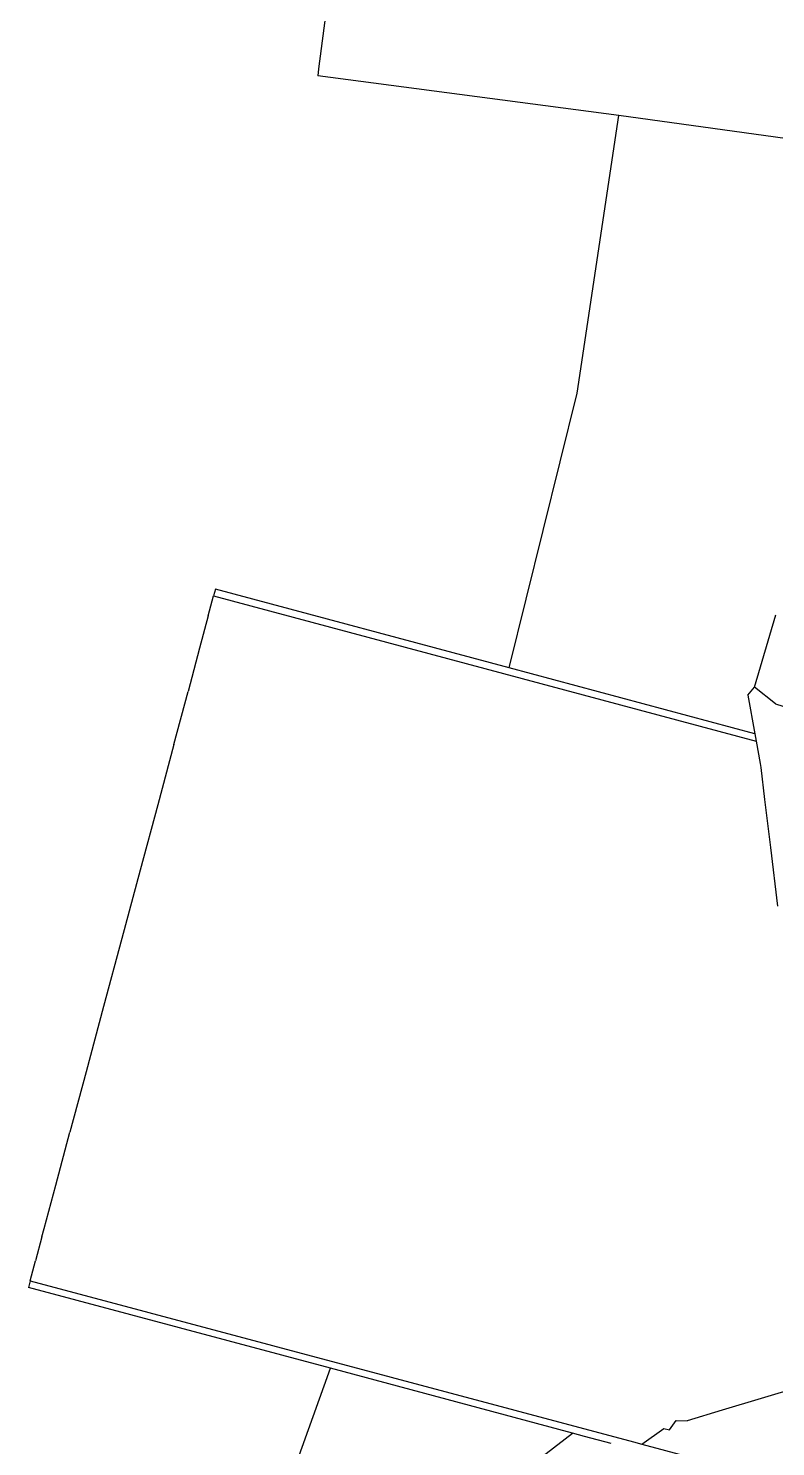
# Model space of a CAD drawing. Header units: inches. Extents: x 3324238 to 135265466, y -1036581 to 20094598.
# Drawn here: x 3354736.9991 to 3354737.21, y -519087.3388 to -519086.9387 of the extents above; entities that cross this region are included whole.
import ezdxf

# ---------------------------------------------------------------- set-up
doc = ezdxf.new("R2010")
doc.units = ezdxf.units.IN
doc.header["$MEASUREMENT"] = 0

msp = doc.modelspace()

# ---------------------------------------------------------------- linework, layer by layer
for p, q in [((3354737.08302, -519086.93503, 0.00267), (3354737.08179, -519086.94437, 0.00267)), ((3354737.08179, -519086.94437, 0.00267), (3354737.08103, -519086.95012, 0.00267)), ((3354737.08103, -519086.95012, 0.00267), (3354737.08078, -519086.95206, 0.00267)), ((3354737.16578, -519086.96325, 0.00267), (3354737.08078, -519086.95206, 0.00267)), ((3354737.15402, -519087.04163, 0.00267), (3354737.16578, -519086.96325, 0.00267)), ((3354737.27448, -519086.9784, 0.00267), (3354737.16578, -519086.96325, 0.00267)), ((3354737.13475, -519087.11911, 0.00267), (3354737.15402, -519087.04163, 0.00267)), ((3354737.05192, -519087.09693, 0.00267), (3354737.05141, -519087.09882, 0.00267)), ((3354737.13475, -519087.11911, 0.00267), (3354737.05192, -519087.09693, 0.00267)), ((3354737.04991, -519087.10443, 0.00267), (3354737.05141, -519087.09882, 0.00267)), ((3354737.05141, -519087.09882, 0.00267), (3354737.20448, -519087.13981, 0.00267)), ((3354737.04991, -519087.10443, 0.00267), (3354737.04747, -519087.11353, 0.00267)), ((3354737.20406, -519087.12458, 0.00267), (3354737.21003, -519087.10419, 0.00267)), ((3354737.04747, -519087.11353, 0.00267), (3354737.04419, -519087.12578, 0.00267)), ((3354737.2041, -519087.13768, 0.00267), (3354737.13475, -519087.11911, 0.00267)), ((3354737.04019, -519087.1407, 0.00267), (3354737.04419, -519087.12578, 0.00267)), ((3354737.20215, -519087.12678, 0.00267), (3354737.20406, -519087.12458, 0.00267)), ((3354737.20993, -519087.12923, 0.00267), (3354737.20406, -519087.12458, 0.00267)), ((3354737.20215, -519087.12678, 0.00267), (3354737.2041, -519087.13768, 0.00267)), ((3354737.20993, -519087.12923, 0.00267), (3354737.2141, -519087.13054, 0.00267)), ((3354737.2041, -519087.13768, 0.00267), (3354737.20448, -519087.13981, 0.00267)), ((3354737.04019, -519087.1407, 0.00267), (3354737.03563, -519087.15773, 0.00267)), ((3354737.20448, -519087.13981, 0.00267), (3354737.2056, -519087.14612, 0.00267)), ((3354737.2056, -519087.14612, 0.00267), (3354737.20581, -519087.14727, 0.00267)), ((3354737.20581, -519087.14727, 0.00267), (3354737.20688, -519087.15622, 0.00267)), ((3354737.03563, -519087.15773, 0.00267), (3354737.03068, -519087.17621, 0.00267)), ((3354737.20688, -519087.15622, 0.00267), (3354737.2085, -519087.16978, 0.00267)), ((3354737.2085, -519087.16978, 0.00267), (3354737.21048, -519087.1863, 0.00267)), ((3354737.03068, -519087.17621, 0.00267), (3354737.02553, -519087.19542, 0.00267)), ((3354737.02553, -519087.19542, 0.00267), (3354737.02038, -519087.21463, 0.00267)), ((3354737.02038, -519087.21463, 0.00267), (3354737.01543, -519087.23311, 0.00267)), ((3354737.01543, -519087.23311, 0.00267), (3354737.01087, -519087.25014, 0.00267)), ((3354737.00687, -519087.26506, 0.00267), (3354737.01087, -519087.25014, 0.00267)), ((3354737.00359, -519087.27731, 0.00267), (3354737.00687, -519087.26506, 0.00267)), ((3354737.00297, -519087.27959, 0.00267), (3354737.00359, -519087.27731, 0.00267)), ((3354737.00297, -519087.27959, 0.00267), (3354737.00115, -519087.28641, 0.00267)), ((3354736.99965, -519087.29202, 0.00267), (3354737.00115, -519087.28641, 0.00267)), ((3354736.99965, -519087.29202, 0.00267), (3354736.99914, -519087.29391, 0.00267)), ((3354737.08435, -519087.31673, 0.00267), (3354736.99914, -519087.29391, 0.00267)), ((3354736.99965, -519087.29202, 0.00267), (3354737.16984, -519087.33747, 0.00267)), ((3354737.03071, -519087.46588, 0.00267), (3354737.08435, -519087.31673, 0.00267)), ((3354737.15271, -519087.33503, 0.00267), (3354737.08435, -519087.31673, 0.00267)), ((3354737.21688, -519087.32197, 0.00267), (3354737.19491, -519087.32855, 0.00267)), ((3354737.19491, -519087.32855, 0.00267), (3354737.18498, -519087.33152, 0.00267)), ((3354737.17226, -519087.33811, 0.00267), (3354737.17844, -519087.33368, 0.00267)), ((3354737.17844, -519087.33368, 0.00267), (3354737.18001, -519087.33409, 0.00267)), ((3354737.18001, -519087.33409, 0.00267), (3354737.18187, -519087.33145, 0.00267)), ((3354737.18187, -519087.33145, 0.00267), (3354737.18498, -519087.33152, 0.00267)), ((3354737.13781, -519087.34646, 0.00267), (3354737.15271, -519087.33503, 0.00267)), ((3354737.15602, -519087.33592, 0.00267), (3354737.15271, -519087.33503, 0.00267)), ((3354737.16353, -519087.33793, 0.00267), (3354737.15602, -519087.33592, 0.00267)), ((3354737.16984, -519087.33747, 0.00267), (3354737.17226, -519087.33811, 0.00267)), ((3354737.17226, -519087.33811, 0.00267), (3354737.20562, -519087.34702, 0.00267))]:
    msp.add_line(p, q)

doc.saveas('drawing.dxf')
